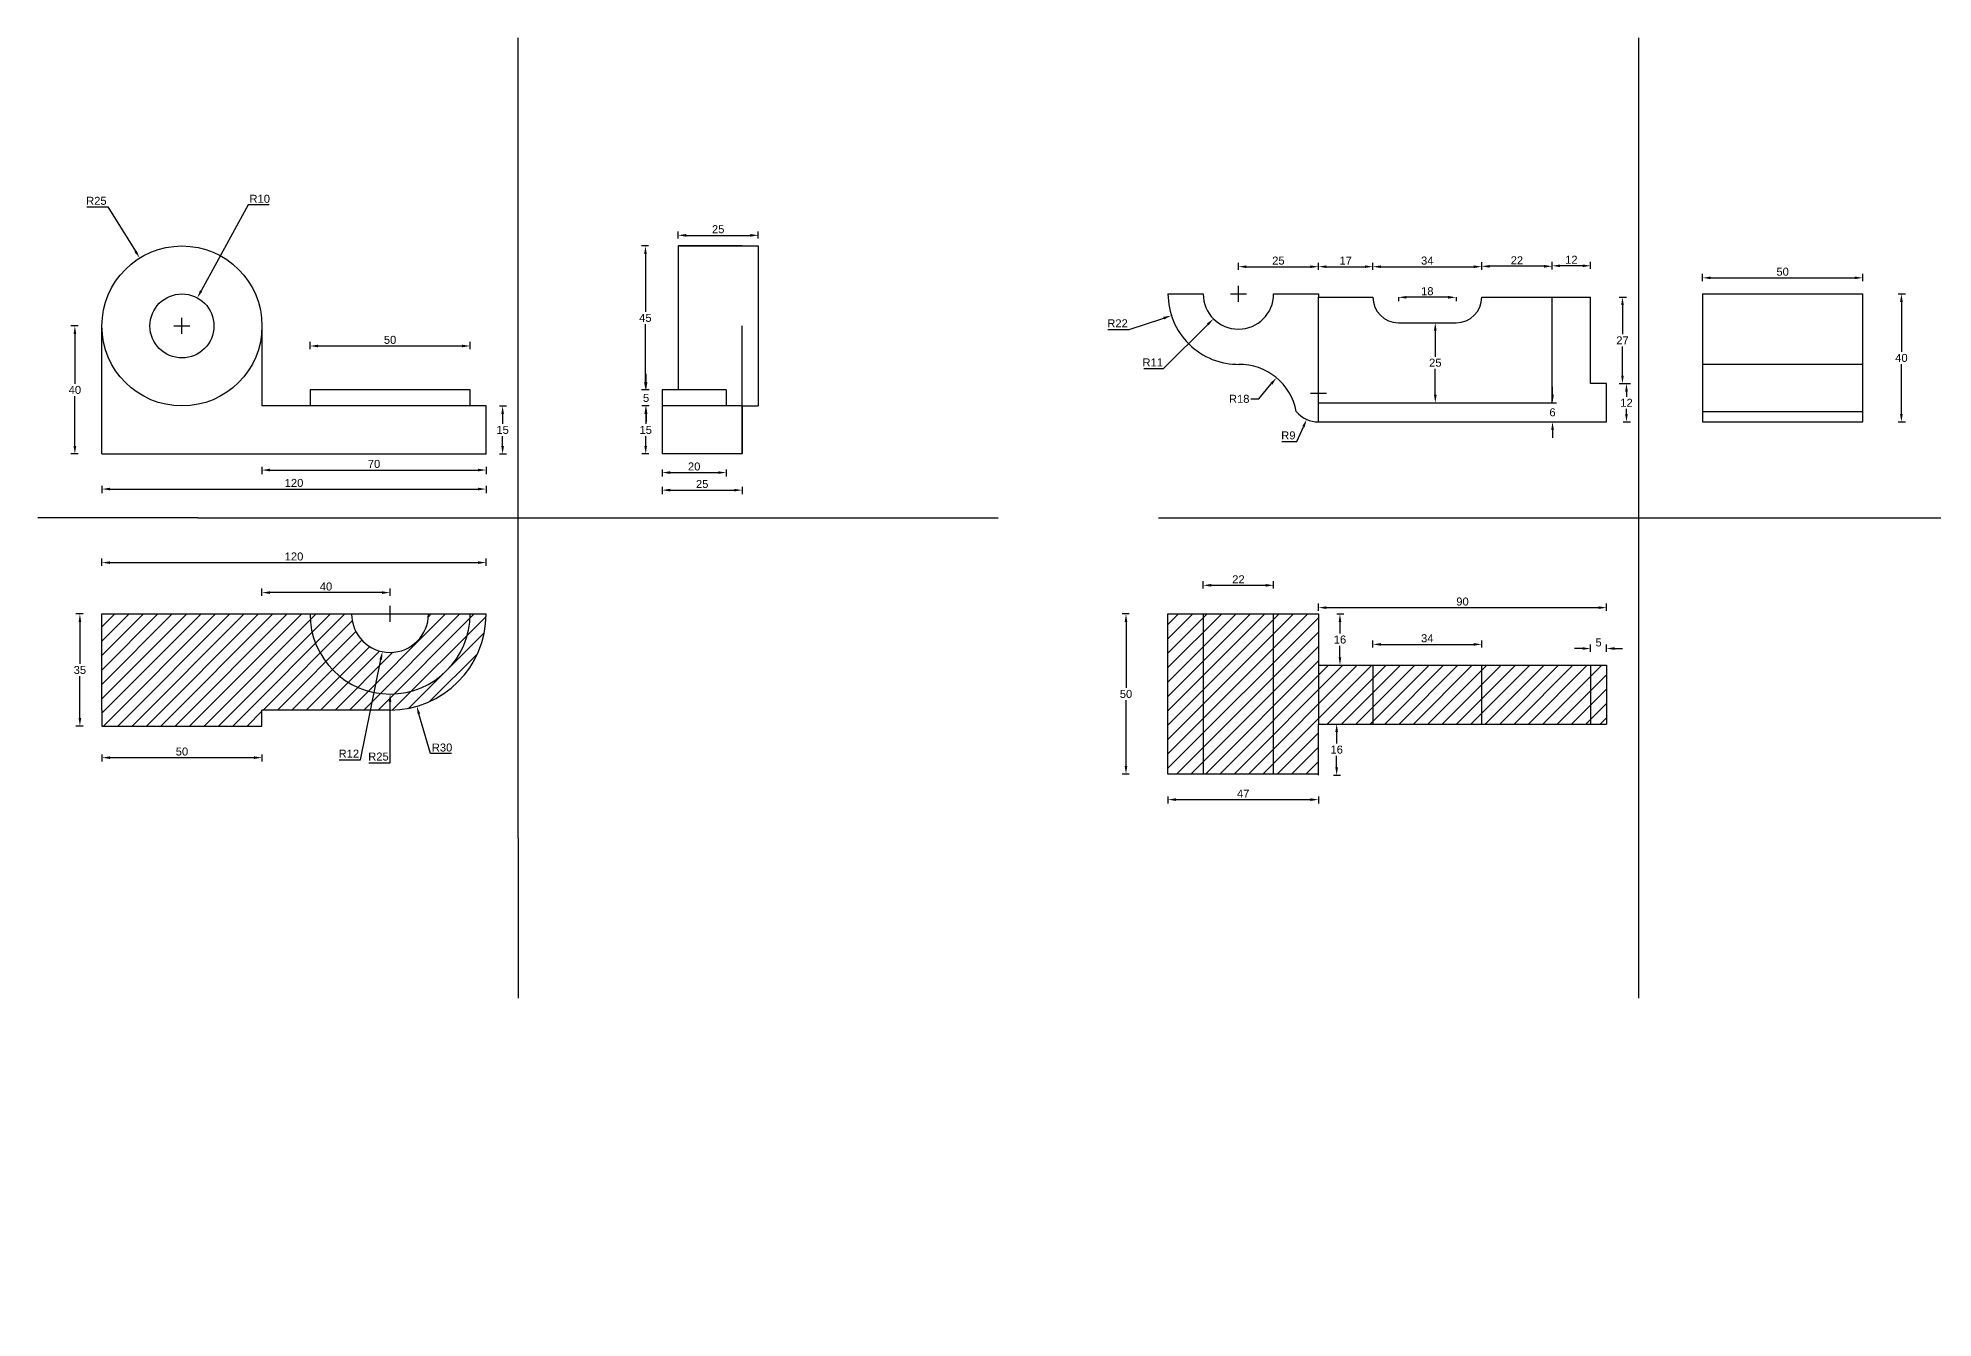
# Model space of a CAD drawing. Header units: millimetres. Extents: x -7 to 1100, y 50 to 950.
# Drawn here: x 0 to 592, y 500 to 900 of the extents above; entities that cross this region are included whole.
import ezdxf

# ---------------------------------------------------------------- set-up
doc = ezdxf.new("R2010")
doc.units = ezdxf.units.MM
doc.styles.get("Standard").update_dxf_attribs({"font": 'arial.ttf'})
doc.dimstyles.new('ISO-25', dxfattribs={"dimtxt": 2.5, "dimasz": 2.5, "dimexe": 1.25, "dimexo": 0.625, "dimtad": 1, "dimtih": 1, "dimtoh": 1, "dimzin": 9, "dimtxsty": 'Standard', "dimcen": 2.5, "dimadec": 0, "dimazin": 0, "dimtfac": 1, "dimtofl": 0, "dimtmove": 0, "dimatfit": 3, "dimfxl": 1, "dimfxlon": 1, "dimarcsym": 0})

# ---------------------------------------------------------------- blocks, each defined once
blk = doc.blocks.new('*D59')
at = {"color": 0, "lineweight": -2, "transparency": 16777216}
for p, q in [((375, 827.51), (375, 829.76)), ((400, 827.51), (400, 829.76)), ((377.5, 828.51), (397.5, 828.51))]:
    blk.add_line(p, q, dxfattribs=at)
at = {"color": 0, "transparency": 16777216}
for points in [[(377.5, 828.92), (377.5, 828.09), (375, 828.51)], [(397.5, 828.92), (397.5, 828.09), (400, 828.51)]]:
    blk.add_solid(points, dxfattribs=at)
at = {"layer": 'Defpoints', "color": 0, "transparency": 16777216}
for p in [(400, 828.51), (375, 820), (400, 820)]:
    blk.add_point(p, dxfattribs=at)
at = {"color": 0, "transparency": 16777216, "insert": (387.5, 830.41), "char_height": 2.5, "attachment_point": 5}
blk.add_mtext('25', dxfattribs=at)
blk = doc.blocks.new('*D60')
at = {"color": 0, "lineweight": -2, "transparency": 16777216}
for p, q in [((493.97, 819), (496.22, 819)), ((494.97, 816.5), (494.97, 807.38)), ((494.97, 794.5), (494.97, 803.62)), ((493.97, 792), (496.22, 792))]:
    blk.add_line(p, q, dxfattribs=at)
at = {"color": 0, "transparency": 16777216}
for points in [[(494.55, 816.5), (495.38, 816.5), (494.97, 819)], [(494.55, 794.5), (495.38, 794.5), (494.97, 792)]]:
    blk.add_solid(points, dxfattribs=at)
at = {"layer": 'Defpoints', "color": 0, "transparency": 16777216}
for p in [(485, 819), (485, 792), (494.97, 792)]:
    blk.add_point(p, dxfattribs=at)
at = {"color": 0, "transparency": 16777216, "insert": (494.97, 805.5), "char_height": 2.5, "attachment_point": 5}
blk.add_mtext('27', dxfattribs=at)
blk = doc.blocks.new('*D61')
at = {"color": 0, "lineweight": -2, "transparency": 16777216}
for p, q in [((495.22, 792), (497.47, 792)), ((496.22, 789.5), (496.22, 787.88)), ((496.22, 782.5), (496.22, 784.12)), ((495.22, 780), (497.47, 780))]:
    blk.add_line(p, q, dxfattribs=at)
at = {"color": 0, "transparency": 16777216}
for points in [[(495.8, 789.5), (496.63, 789.5), (496.22, 792)], [(495.8, 782.5), (496.63, 782.5), (496.22, 780)]]:
    blk.add_solid(points, dxfattribs=at)
at = {"layer": 'Defpoints', "color": 0, "transparency": 16777216}
for p in [(490, 792), (496.22, 792), (490, 780)]:
    blk.add_point(p, dxfattribs=at)
at = {"color": 0, "transparency": 16777216, "insert": (496.22, 786), "char_height": 2.5, "attachment_point": 5}
blk.add_mtext('12', dxfattribs=at)
blk = doc.blocks.new('*D62')
at = {"color": 0, "lineweight": -2, "transparency": 16777216}
for p, q in [((400, 827.51), (400, 829.76)), ((417, 827.51), (417, 829.76)), ((402.5, 828.51), (414.5, 828.51))]:
    blk.add_line(p, q, dxfattribs=at)
at = {"color": 0, "transparency": 16777216}
for points in [[(402.5, 828.92), (402.5, 828.09), (400, 828.51)], [(414.5, 828.92), (414.5, 828.09), (417, 828.51)]]:
    blk.add_solid(points, dxfattribs=at)
at = {"layer": 'Defpoints', "color": 0, "transparency": 16777216}
for p in [(417, 828.51), (400, 819), (417, 819)]:
    blk.add_point(p, dxfattribs=at)
at = {"color": 0, "transparency": 16777216, "insert": (408.5, 830.39), "char_height": 2.5, "attachment_point": 5}
blk.add_mtext('17', dxfattribs=at)
blk = doc.blocks.new('*D63')
at = {"color": 0, "lineweight": -2, "transparency": 16777216}
for p, q in [((417, 827.51), (417, 829.76)), ((451, 827.51), (451, 829.76)), ((419.5, 828.51), (448.5, 828.51))]:
    blk.add_line(p, q, dxfattribs=at)
at = {"color": 0, "transparency": 16777216}
for points in [[(419.5, 828.92), (419.5, 828.09), (417, 828.51)], [(448.5, 828.92), (448.5, 828.09), (451, 828.51)]]:
    blk.add_solid(points, dxfattribs=at)
at = {"layer": 'Defpoints', "color": 0, "transparency": 16777216}
for p in [(451, 828.51), (417, 819), (451, 819)]:
    blk.add_point(p, dxfattribs=at)
at = {"color": 0, "transparency": 16777216, "insert": (434, 830.41), "char_height": 2.5, "attachment_point": 5}
blk.add_mtext('34', dxfattribs=at)
blk = doc.blocks.new('*D64')
at = {"color": 0, "lineweight": -2, "transparency": 16777216}
for p, q in [((473, 827.8), (473, 830.05)), ((482.5, 828.8), (475.5, 828.8)), ((485, 827.8), (485, 830.05))]:
    blk.add_line(p, q, dxfattribs=at)
at = {"color": 0, "transparency": 16777216}
for points in [[(475.5, 829.21), (475.5, 828.38), (473, 828.8)], [(482.5, 829.21), (482.5, 828.38), (485, 828.8)]]:
    blk.add_solid(points, dxfattribs=at)
at = {"layer": 'Defpoints', "color": 0, "transparency": 16777216}
for p in [(473, 828.8), (473, 819), (485, 819)]:
    blk.add_point(p, dxfattribs=at)
at = {"color": 0, "transparency": 16777216, "insert": (479, 830.68), "char_height": 2.5, "attachment_point": 5}
blk.add_mtext('12', dxfattribs=at)
blk = doc.blocks.new('*D65')
at = {"color": 0, "lineweight": -2, "transparency": 16777216}
for p, q in [((451, 827.63), (451, 829.88)), ((473, 827.63), (473, 829.88)), ((470.5, 828.63), (453.5, 828.63))]:
    blk.add_line(p, q, dxfattribs=at)
at = {"color": 0, "transparency": 16777216}
for points in [[(453.5, 829.05), (453.5, 828.21), (451, 828.63)], [(470.5, 829.05), (470.5, 828.21), (473, 828.63)]]:
    blk.add_solid(points, dxfattribs=at)
at = {"layer": 'Defpoints', "color": 0, "transparency": 16777216}
for p in [(451, 828.63), (451, 819), (473, 819)]:
    blk.add_point(p, dxfattribs=at)
at = {"color": 0, "transparency": 16777216, "insert": (462, 830.51), "char_height": 2.5, "attachment_point": 5}
blk.add_mtext('22', dxfattribs=at)
blk = doc.blocks.new('*D66')
at = {"color": 0, "lineweight": -2, "transparency": 16777216}
for p, q in [((435.5, 811), (437.75, 811)), ((436.5, 808.5), (436.5, 800.4)), ((436.5, 788.5), (436.5, 796.6)), ((435.5, 786), (437.75, 786))]:
    blk.add_line(p, q, dxfattribs=at)
at = {"color": 0, "transparency": 16777216}
for points in [[(436.08, 808.5), (436.92, 808.5), (436.5, 811)], [(436.08, 788.5), (436.92, 788.5), (436.5, 786)]]:
    blk.add_solid(points, dxfattribs=at)
at = {"layer": 'Defpoints', "color": 0, "transparency": 16777216}
for p in [(434, 811), (434, 786), (436.5, 786)]:
    blk.add_point(p, dxfattribs=at)
at = {"color": 0, "transparency": 16777216, "insert": (436.5, 798.5), "char_height": 2.5, "attachment_point": 5}
blk.add_mtext('25', dxfattribs=at)
blk = doc.blocks.new('*D67')
at = {"color": 0, "lineweight": -2, "transparency": 16777216}
for p, q in [((425, 818.94), (425, 817.69)), ((440.5, 818.94), (427.5, 818.94)), ((443, 818.94), (443, 817.69))]:
    blk.add_line(p, q, dxfattribs=at)
at = {"color": 0, "transparency": 16777216}
for points in [[(427.5, 819.36), (427.5, 818.53), (425, 818.94)], [(440.5, 819.36), (440.5, 818.53), (443, 818.94)]]:
    blk.add_solid(points, dxfattribs=at)
at = {"layer": 'Defpoints', "color": 0, "transparency": 16777216}
for p in [(425, 819), (425, 818.94), (443, 819)]:
    blk.add_point(p, dxfattribs=at)
at = {"color": 0, "transparency": 16777216, "insert": (434, 820.84), "char_height": 2.5, "attachment_point": 5}
blk.add_mtext('18', dxfattribs=at)
blk = doc.blocks.new('*D68')
at = {"color": 0, "lineweight": -2, "transparency": 16777216}
for p, q in [((372.5, 820), (377.5, 820)), ((375, 817.5), (375, 822.5)), ((351.61, 796.72), (365.43, 810.47)), ((345.5, 796.72), (351.61, 796.72))]:
    blk.add_line(p, q, dxfattribs=at)
at = {"color": 0, "transparency": 16777216}
blk.add_solid([(365.14, 810.77), (365.73, 810.18), (367.2, 812.24)], dxfattribs=at)
at = {"layer": 'Defpoints', "color": 0, "transparency": 16777216}
for p in [(375, 820), (367.2, 812.24)]:
    blk.add_point(p, dxfattribs=at)
at = {"color": 0, "transparency": 16777216, "insert": (348.24, 798.6), "char_height": 2.5, "attachment_point": 5}
blk.add_mtext('R11', dxfattribs=at)
blk = doc.blocks.new('*D69')
at = {"color": 0, "lineweight": -2, "transparency": 16777216}
for p, q in [((372.5, 820), (377.5, 820)), ((375, 817.5), (375, 822.5)), ((340.83, 808.94), (351.69, 812.45)), ((334.26, 808.94), (340.83, 808.94))]:
    blk.add_line(p, q, dxfattribs=at)
at = {"color": 0, "transparency": 16777216}
blk.add_solid([(351.56, 812.85), (351.82, 812.06), (354.07, 813.22)], dxfattribs=at)
at = {"layer": 'Defpoints', "color": 0, "transparency": 16777216}
for p in [(375, 820), (354.07, 813.22)]:
    blk.add_point(p, dxfattribs=at)
at = {"color": 0, "transparency": 16777216, "insert": (337.24, 810.82), "char_height": 2.5, "attachment_point": 5}
blk.add_mtext('R22', dxfattribs=at)
blk = doc.blocks.new('*D70')
at = {"color": 0, "lineweight": -2, "transparency": 16777216}
for p, q in [((381.36, 787.21), (385.28, 791.9)), ((378.86, 787.21), (381.36, 787.21))]:
    blk.add_line(p, q, dxfattribs=at)
at = {"color": 0, "transparency": 16777216}
blk.add_solid([(384.96, 792.17), (385.6, 791.64), (386.88, 793.82)], dxfattribs=at)
at = {"layer": 'Defpoints', "color": 0, "transparency": 16777216}
for p in [(386.88, 793.82), (375.35, 780)]:
    blk.add_point(p, dxfattribs=at)
at = {"color": 0, "transparency": 16777216, "insert": (375.25, 787.21), "char_height": 2.5, "attachment_point": 5}
blk.add_mtext('R18', dxfattribs=at)
blk = doc.blocks.new('*D71')
at = {"color": 0, "lineweight": -2, "transparency": 16777216}
for p, q in [((397.5, 789), (402.5, 789)), ((400, 786.5), (400, 791.5)), ((393.25, 773.89), (395.31, 778.5)), ((388.59, 773.89), (393.25, 773.89))]:
    blk.add_line(p, q, dxfattribs=at)
at = {"color": 0, "transparency": 16777216}
blk.add_solid([(394.93, 778.67), (395.69, 778.33), (396.33, 780.78)], dxfattribs=at)
at = {"layer": 'Defpoints', "color": 0, "transparency": 16777216}
for p in [(400, 789), (396.33, 780.78)]:
    blk.add_point(p, dxfattribs=at)
at = {"color": 0, "transparency": 16777216, "insert": (390.6, 775.79), "char_height": 2.5, "attachment_point": 5}
blk.add_mtext('R9', dxfattribs=at)
blk = doc.blocks.new('*D72')
at = {"color": 0, "lineweight": -2, "transparency": 16777216}
for p, q in [((473.12, 788.5), (473.12, 791)), ((473.12, 786), (474.37, 786)), ((473.12, 780), (474.37, 780)), ((473.12, 777.5), (473.12, 775))]:
    blk.add_line(p, q, dxfattribs=at)
at = {"color": 0, "transparency": 16777216}
for points in [[(472.71, 788.5), (473.54, 788.5), (473.12, 786)], [(472.71, 777.5), (473.54, 777.5), (473.12, 780)]]:
    blk.add_solid(points, dxfattribs=at)
at = {"layer": 'Defpoints', "color": 0, "transparency": 16777216}
for p in [(473, 786), (473, 780), (473.12, 780)]:
    blk.add_point(p, dxfattribs=at)
at = {"color": 0, "transparency": 16777216, "insert": (473.12, 783), "char_height": 2.5, "attachment_point": 5}
blk.add_mtext('6', dxfattribs=at)
blk = doc.blocks.new('*D73')
at = {"color": 0, "lineweight": -2, "transparency": 16777216}
for p, q in [((520, 824.03), (520, 826.28)), ((522.5, 825.03), (567.5, 825.03)), ((570, 824.03), (570, 826.28))]:
    blk.add_line(p, q, dxfattribs=at)
at = {"color": 0, "transparency": 16777216}
for points in [[(522.5, 825.44), (522.5, 824.61), (520, 825.03)], [(567.5, 825.44), (567.5, 824.61), (570, 825.03)]]:
    blk.add_solid(points, dxfattribs=at)
at = {"layer": 'Defpoints', "color": 0, "transparency": 16777216}
for p in [(570, 825.03), (520, 820), (570, 820)]:
    blk.add_point(p, dxfattribs=at)
at = {"color": 0, "transparency": 16777216, "insert": (545, 826.93), "char_height": 2.5, "attachment_point": 5}
blk.add_mtext('50', dxfattribs=at)
blk = doc.blocks.new('*D74')
at = {"color": 0, "lineweight": -2, "transparency": 16777216}
for p, q in [((581.1, 820), (583.35, 820)), ((582.1, 817.5), (582.1, 801.9)), ((582.1, 782.5), (582.1, 798.1)), ((581.1, 780), (583.35, 780))]:
    blk.add_line(p, q, dxfattribs=at)
at = {"color": 0, "transparency": 16777216}
for points in [[(581.68, 817.5), (582.52, 817.5), (582.1, 820)], [(581.68, 782.5), (582.52, 782.5), (582.1, 780)]]:
    blk.add_solid(points, dxfattribs=at)
at = {"layer": 'Defpoints', "color": 0, "transparency": 16777216}
for p in [(570, 820), (570, 780), (582.1, 780)]:
    blk.add_point(p, dxfattribs=at)
at = {"color": 0, "transparency": 16777216, "insert": (582.1, 800), "char_height": 2.5, "attachment_point": 5}
blk.add_mtext('40', dxfattribs=at)
blk = doc.blocks.new('*D75')
at = {"color": 0, "lineweight": -2, "transparency": 16777216}
for p, q in [((340.89, 720), (338.64, 720)), ((339.89, 717.5), (339.89, 696.9)), ((339.89, 672.5), (339.89, 693.1)), ((340.89, 670), (338.64, 670))]:
    blk.add_line(p, q, dxfattribs=at)
at = {"color": 0, "transparency": 16777216}
for points in [[(339.47, 717.5), (340.3, 717.5), (339.89, 720)], [(339.47, 672.5), (340.3, 672.5), (339.89, 670)]]:
    blk.add_solid(points, dxfattribs=at)
at = {"layer": 'Defpoints', "color": 0, "transparency": 16777216}
for p in [(353, 720), (339.89, 670), (353, 670)]:
    blk.add_point(p, dxfattribs=at)
at = {"color": 0, "transparency": 16777216, "insert": (339.89, 695), "char_height": 2.5, "attachment_point": 5}
blk.add_mtext('50', dxfattribs=at)
blk = doc.blocks.new('*D76')
at = {"color": 0, "lineweight": -2, "transparency": 16777216}
for p, q in [((364, 727.96), (364, 730.21)), ((366.5, 728.96), (383.5, 728.96)), ((386, 727.96), (386, 730.21))]:
    blk.add_line(p, q, dxfattribs=at)
at = {"color": 0, "transparency": 16777216}
for points in [[(366.5, 729.38), (366.5, 728.54), (364, 728.96)], [(383.5, 729.38), (383.5, 728.54), (386, 728.96)]]:
    blk.add_solid(points, dxfattribs=at)
at = {"layer": 'Defpoints', "color": 0, "transparency": 16777216}
for p in [(386, 728.96), (364, 720), (386, 720)]:
    blk.add_point(p, dxfattribs=at)
at = {"color": 0, "transparency": 16777216, "insert": (375, 730.84), "char_height": 2.5, "attachment_point": 5}
blk.add_mtext('22', dxfattribs=at)
blk = doc.blocks.new('*D77')
at = {"color": 0, "lineweight": -2, "transparency": 16777216}
for p, q in [((353, 663), (353, 660.75)), ((355.5, 662), (397.5, 662)), ((400, 663), (400, 660.75))]:
    blk.add_line(p, q, dxfattribs=at)
at = {"color": 0, "transparency": 16777216}
for points in [[(355.5, 662.42), (355.5, 661.58), (353, 662)], [(397.5, 662.42), (397.5, 661.58), (400, 662)]]:
    blk.add_solid(points, dxfattribs=at)
at = {"layer": 'Defpoints', "color": 0, "transparency": 16777216}
for p in [(353, 670), (400, 670), (400, 662)]:
    blk.add_point(p, dxfattribs=at)
at = {"color": 0, "transparency": 16777216, "insert": (376.5, 663.87), "char_height": 2.5, "attachment_point": 5}
blk.add_mtext('47', dxfattribs=at)
blk = doc.blocks.new('*D78')
at = {"color": 0, "lineweight": -2, "transparency": 16777216}
for p, q in [((405.72, 720), (407.97, 720)), ((406.72, 717.5), (406.72, 713.9)), ((406.72, 706.5), (406.72, 710.1)), ((405.72, 704), (407.97, 704))]:
    blk.add_line(p, q, dxfattribs=at)
at = {"color": 0, "transparency": 16777216}
for points in [[(406.31, 717.5), (407.14, 717.5), (406.72, 720)], [(406.31, 706.5), (407.14, 706.5), (406.72, 704)]]:
    blk.add_solid(points, dxfattribs=at)
at = {"layer": 'Defpoints', "color": 0, "transparency": 16777216}
for p in [(400, 720), (400, 704), (406.72, 704)]:
    blk.add_point(p, dxfattribs=at)
at = {"color": 0, "transparency": 16777216, "insert": (406.72, 712), "char_height": 2.5, "attachment_point": 5}
blk.add_mtext('16', dxfattribs=at)
blk = doc.blocks.new('*D79')
at = {"color": 0, "lineweight": -2, "transparency": 16777216}
for p, q in [((404.69, 685.61), (406.94, 685.61)), ((405.69, 683.11), (405.69, 679.52)), ((405.69, 672.11), (405.69, 675.71)), ((404.69, 669.61), (406.94, 669.61))]:
    blk.add_line(p, q, dxfattribs=at)
at = {"color": 0, "transparency": 16777216}
for points in [[(405.27, 683.11), (406.11, 683.11), (405.69, 685.61)], [(405.27, 672.11), (406.11, 672.11), (405.69, 669.61)]]:
    blk.add_solid(points, dxfattribs=at)
at = {"layer": 'Defpoints', "color": 0, "transparency": 16777216}
for p in [(400, 685.61), (405.69, 685.61), (400, 669.61)]:
    blk.add_point(p, dxfattribs=at)
at = {"color": 0, "transparency": 16777216, "insert": (405.69, 677.61), "char_height": 2.5, "attachment_point": 5}
blk.add_mtext('16', dxfattribs=at)
blk = doc.blocks.new('*D80')
at = {"color": 0, "lineweight": -2, "transparency": 16777216}
for p, q in [((400, 720.98), (400, 723.23)), ((490, 720.98), (490, 723.23)), ((402.5, 721.98), (487.5, 721.98))]:
    blk.add_line(p, q, dxfattribs=at)
at = {"color": 0, "transparency": 16777216}
for points in [[(402.5, 722.4), (402.5, 721.57), (400, 721.98)], [(487.5, 722.4), (487.5, 721.57), (490, 721.98)]]:
    blk.add_solid(points, dxfattribs=at)
at = {"layer": 'Defpoints', "color": 0, "transparency": 16777216}
for p in [(490, 721.98), (400, 704), (490, 704)]:
    blk.add_point(p, dxfattribs=at)
at = {"color": 0, "transparency": 16777216, "insert": (445, 723.88), "char_height": 2.5, "attachment_point": 5}
blk.add_mtext('90', dxfattribs=at)
blk = doc.blocks.new('*D81')
at = {"color": 0, "lineweight": -2, "transparency": 16777216}
for p, q in [((417, 709.5), (417, 711.75)), ((419.5, 710.5), (448.5, 710.5)), ((451, 709.5), (451, 711.75))]:
    blk.add_line(p, q, dxfattribs=at)
at = {"color": 0, "transparency": 16777216}
for points in [[(419.5, 710.92), (419.5, 710.09), (417, 710.5)], [(448.5, 710.92), (448.5, 710.09), (451, 710.5)]]:
    blk.add_solid(points, dxfattribs=at)
at = {"layer": 'Defpoints', "color": 0, "transparency": 16777216}
for p in [(451, 710.5), (417, 704), (451, 704)]:
    blk.add_point(p, dxfattribs=at)
at = {"color": 0, "transparency": 16777216, "insert": (434, 712.41), "char_height": 2.5, "attachment_point": 5}
blk.add_mtext('34', dxfattribs=at)
blk = doc.blocks.new('*D82')
at = {"color": 0, "lineweight": -2, "transparency": 16777216}
for p, q in [((485, 708.21), (485, 710.46)), ((490, 708.21), (490, 710.46)), ((482.5, 709.21), (480, 709.21)), ((492.5, 709.21), (495, 709.21))]:
    blk.add_line(p, q, dxfattribs=at)
at = {"color": 0, "transparency": 16777216}
for points in [[(482.5, 709.62), (482.5, 708.79), (485, 709.21)], [(492.5, 709.62), (492.5, 708.79), (490, 709.21)]]:
    blk.add_solid(points, dxfattribs=at)
at = {"layer": 'Defpoints', "color": 0, "transparency": 16777216}
for p in [(485, 709.21), (485, 704), (490, 704)]:
    blk.add_point(p, dxfattribs=at)
at = {"color": 0, "transparency": 16777216, "insert": (487.5, 711.1), "char_height": 2.5, "attachment_point": 5}
blk.add_mtext('5', dxfattribs=at)
blk = doc.blocks.new('*D83')
at = {"color": 0, "lineweight": -2, "transparency": 16777216}
for p, q in [((190.77, 835), (188.52, 835)), ((189.77, 832.5), (189.77, 814.4)), ((189.77, 792.5), (189.77, 810.6)), ((190.77, 790), (188.52, 790))]:
    blk.add_line(p, q, dxfattribs=at)
at = {"color": 0, "transparency": 16777216}
for points in [[(189.36, 832.5), (190.19, 832.5), (189.77, 835)], [(189.36, 792.5), (190.19, 792.5), (189.77, 790)]]:
    blk.add_solid(points, dxfattribs=at)
at = {"layer": 'Defpoints', "color": 0, "transparency": 16777216}
for p in [(189.77, 835), (200, 835), (200, 790)]:
    blk.add_point(p, dxfattribs=at)
at = {"color": 0, "transparency": 16777216, "insert": (189.77, 812.5), "char_height": 2.5, "attachment_point": 5}
blk.add_mtext('45', dxfattribs=at)
blk = doc.blocks.new('*D84')
at = {"color": 0, "lineweight": -2, "transparency": 16777216}
for p, q in [((189.98, 792.5), (189.98, 795)), ((190.98, 790), (188.73, 790)), ((190.98, 785), (188.73, 785)), ((189.98, 782.5), (189.98, 780))]:
    blk.add_line(p, q, dxfattribs=at)
at = {"color": 0, "transparency": 16777216}
for points in [[(189.56, 792.5), (190.4, 792.5), (189.98, 790)], [(189.56, 782.5), (190.4, 782.5), (189.98, 785)]]:
    blk.add_solid(points, dxfattribs=at)
at = {"layer": 'Defpoints', "color": 0, "transparency": 16777216}
for p in [(189.98, 790), (195, 790), (195, 785)]:
    blk.add_point(p, dxfattribs=at)
at = {"color": 0, "transparency": 16777216, "insert": (189.98, 787.5), "char_height": 2.5, "attachment_point": 5}
blk.add_mtext('5', dxfattribs=at)
blk = doc.blocks.new('*D85')
at = {"color": 0, "lineweight": -2, "transparency": 16777216}
for p, q in [((190.86, 785), (188.61, 785)), ((189.86, 782.5), (189.86, 779.4)), ((189.86, 772.5), (189.86, 775.6)), ((190.86, 770), (188.61, 770))]:
    blk.add_line(p, q, dxfattribs=at)
at = {"color": 0, "transparency": 16777216}
for points in [[(189.44, 782.5), (190.27, 782.5), (189.86, 785)], [(189.44, 772.5), (190.27, 772.5), (189.86, 770)]]:
    blk.add_solid(points, dxfattribs=at)
at = {"layer": 'Defpoints', "color": 0, "transparency": 16777216}
for p in [(189.86, 785), (195, 785), (195, 770)]:
    blk.add_point(p, dxfattribs=at)
at = {"color": 0, "transparency": 16777216, "insert": (189.86, 777.5), "char_height": 2.5, "attachment_point": 5}
blk.add_mtext('15', dxfattribs=at)
blk = doc.blocks.new('*D86')
at = {"color": 0, "lineweight": -2, "transparency": 16777216}
for p, q in [((195, 765.18), (195, 762.93)), ((197.5, 764.18), (212.5, 764.18)), ((215, 765.18), (215, 762.93))]:
    blk.add_line(p, q, dxfattribs=at)
at = {"color": 0, "transparency": 16777216}
for points in [[(197.5, 764.59), (197.5, 763.76), (195, 764.18)], [(212.5, 764.59), (212.5, 763.76), (215, 764.18)]]:
    blk.add_solid(points, dxfattribs=at)
at = {"layer": 'Defpoints', "color": 0, "transparency": 16777216}
for p in [(195, 790), (215, 790), (215, 764.18)]:
    blk.add_point(p, dxfattribs=at)
at = {"color": 0, "transparency": 16777216, "insert": (205, 766.08), "char_height": 2.5, "attachment_point": 5}
blk.add_mtext('20', dxfattribs=at)
blk = doc.blocks.new('*D87')
at = {"color": 0, "lineweight": -2, "transparency": 16777216}
for p, q in [((200, 837.31), (200, 839.56)), ((202.5, 838.31), (222.5, 838.31)), ((225, 837.31), (225, 839.56))]:
    blk.add_line(p, q, dxfattribs=at)
at = {"color": 0, "transparency": 16777216}
for points in [[(202.5, 838.73), (202.5, 837.89), (200, 838.31)], [(222.5, 838.73), (222.5, 837.89), (225, 838.31)]]:
    blk.add_solid(points, dxfattribs=at)
at = {"layer": 'Defpoints', "color": 0, "transparency": 16777216}
for p in [(200, 835), (225, 838.31), (225, 835)]:
    blk.add_point(p, dxfattribs=at)
at = {"color": 0, "transparency": 16777216, "insert": (212.5, 840.21), "char_height": 2.5, "attachment_point": 5}
blk.add_mtext('25', dxfattribs=at)
blk = doc.blocks.new('*D88')
at = {"color": 0, "lineweight": -2, "transparency": 16777216}
for p, q in [((195, 759.7), (195, 757.45)), ((197.5, 758.7), (217.5, 758.7)), ((220, 759.7), (220, 757.45))]:
    blk.add_line(p, q, dxfattribs=at)
at = {"color": 0, "transparency": 16777216}
for points in [[(197.5, 759.11), (197.5, 758.28), (195, 758.7)], [(217.5, 759.11), (217.5, 758.28), (220, 758.7)]]:
    blk.add_solid(points, dxfattribs=at)
at = {"layer": 'Defpoints', "color": 0, "transparency": 16777216}
for p in [(195, 770), (220, 770), (220, 758.7)]:
    blk.add_point(p, dxfattribs=at)
at = {"color": 0, "transparency": 16777216, "insert": (207.5, 760.6), "char_height": 2.5, "attachment_point": 5}
blk.add_mtext('25', dxfattribs=at)
blk = doc.blocks.new('*D89')
at = {"color": 0, "lineweight": -2, "transparency": 16777216}
for p, q in [((85, 802.74), (85, 804.99)), ((87.5, 803.74), (132.5, 803.74)), ((135, 802.74), (135, 804.99))]:
    blk.add_line(p, q, dxfattribs=at)
at = {"color": 0, "transparency": 16777216}
for points in [[(87.5, 804.15), (87.5, 803.32), (85, 803.74)], [(132.5, 804.15), (132.5, 803.32), (135, 803.74)]]:
    blk.add_solid(points, dxfattribs=at)
at = {"layer": 'Defpoints', "color": 0, "transparency": 16777216}
for p in [(135, 803.74), (85, 790), (135, 790)]:
    blk.add_point(p, dxfattribs=at)
at = {"color": 0, "transparency": 16777216, "insert": (110, 805.64), "char_height": 2.5, "attachment_point": 5}
blk.add_mtext('50', dxfattribs=at)
blk = doc.blocks.new('*D90')
at = {"color": 0, "lineweight": -2, "transparency": 16777216}
for p, q in [((20, 760.04), (20, 757.79)), ((22.5, 759.04), (137.5, 759.04)), ((140, 760.04), (140, 757.79))]:
    blk.add_line(p, q, dxfattribs=at)
at = {"color": 0, "transparency": 16777216}
for points in [[(22.5, 759.45), (22.5, 758.62), (20, 759.04)], [(137.5, 759.45), (137.5, 758.62), (140, 759.04)]]:
    blk.add_solid(points, dxfattribs=at)
at = {"layer": 'Defpoints', "color": 0, "transparency": 16777216}
for p in [(20, 770), (140, 770), (140, 759.04)]:
    blk.add_point(p, dxfattribs=at)
at = {"color": 0, "transparency": 16777216, "insert": (80, 760.94), "char_height": 2.5, "attachment_point": 5}
blk.add_mtext('120', dxfattribs=at)
blk = doc.blocks.new('*D91')
at = {"color": 0, "lineweight": -2, "transparency": 16777216}
for p, q in [((70, 765.98), (70, 763.73)), ((72.5, 764.98), (137.5, 764.98)), ((140, 765.98), (140, 763.73))]:
    blk.add_line(p, q, dxfattribs=at)
at = {"color": 0, "transparency": 16777216}
for points in [[(72.5, 765.39), (72.5, 764.56), (70, 764.98)], [(137.5, 765.39), (137.5, 764.56), (140, 764.98)]]:
    blk.add_solid(points, dxfattribs=at)
at = {"layer": 'Defpoints', "color": 0, "transparency": 16777216}
for p in [(70, 785), (140, 785), (140, 764.98)]:
    blk.add_point(p, dxfattribs=at)
at = {"color": 0, "transparency": 16777216, "insert": (105, 766.88), "char_height": 2.5, "attachment_point": 5}
blk.add_mtext('70', dxfattribs=at)
blk = doc.blocks.new('*D92')
at = {"color": 0, "lineweight": -2, "transparency": 16777216}
for p, q in [((15.26, 847.18), (21.88, 847.18)), ((21.88, 847.18), (30.48, 833.35)), ((45, 807.5), (45, 812.5)), ((42.5, 810), (47.5, 810))]:
    blk.add_line(p, q, dxfattribs=at)
at = {"color": 0, "transparency": 16777216}
blk.add_solid([(30.83, 833.57), (30.12, 833.13), (31.8, 831.23)], dxfattribs=at)
at = {"layer": 'Defpoints', "color": 0, "transparency": 16777216}
for p in [(31.8, 831.23), (45, 810)]:
    blk.add_point(p, dxfattribs=at)
at = {"color": 0, "transparency": 16777216, "insert": (18.26, 849.08), "char_height": 2.5, "attachment_point": 5}
blk.add_mtext('R25', dxfattribs=at)
blk = doc.blocks.new('*D93')
at = {"color": 0, "lineweight": -2, "transparency": 16777216}
for p, q in [((65.68, 847.81), (51, 820.97)), ((72.27, 847.81), (65.68, 847.81)), ((45, 807.5), (45, 812.5)), ((42.5, 810), (47.5, 810))]:
    blk.add_line(p, q, dxfattribs=at)
at = {"color": 0, "transparency": 16777216}
blk.add_solid([(50.63, 821.17), (51.36, 820.77), (49.8, 818.77)], dxfattribs=at)
at = {"layer": 'Defpoints', "color": 0, "transparency": 16777216}
for p in [(49.8, 818.77), (45, 810)]:
    blk.add_point(p, dxfattribs=at)
at = {"color": 0, "transparency": 16777216, "insert": (69.29, 849.71), "char_height": 2.5, "attachment_point": 5}
blk.add_mtext('R10', dxfattribs=at)
blk = doc.blocks.new('*D94')
at = {"color": 0, "lineweight": -2, "transparency": 16777216}
for p, q in [((144.16, 785), (146.41, 785)), ((145.16, 782.5), (145.16, 779.4)), ((145.16, 772.5), (145.16, 775.6)), ((144.16, 770), (146.41, 770))]:
    blk.add_line(p, q, dxfattribs=at)
at = {"color": 0, "transparency": 16777216}
for points in [[(144.74, 782.5), (145.58, 782.5), (145.16, 785)], [(144.74, 772.5), (145.58, 772.5), (145.16, 770)]]:
    blk.add_solid(points, dxfattribs=at)
at = {"layer": 'Defpoints', "color": 0, "transparency": 16777216}
for p in [(140, 785), (145.16, 785), (140, 770)]:
    blk.add_point(p, dxfattribs=at)
at = {"color": 0, "transparency": 16777216, "insert": (145.16, 777.5), "char_height": 2.5, "attachment_point": 5}
blk.add_mtext('15', dxfattribs=at)
blk = doc.blocks.new('*D95')
at = {"color": 0, "lineweight": -2, "transparency": 16777216}
for p, q in [((12.55, 810), (10.3, 810)), ((11.55, 807.5), (11.55, 791.9)), ((11.55, 772.5), (11.55, 788.1)), ((12.55, 770), (10.3, 770))]:
    blk.add_line(p, q, dxfattribs=at)
at = {"color": 0, "transparency": 16777216}
for points in [[(11.13, 807.5), (11.97, 807.5), (11.55, 810)], [(11.13, 772.5), (11.97, 772.5), (11.55, 770)]]:
    blk.add_solid(points, dxfattribs=at)
at = {"layer": 'Defpoints', "color": 0, "transparency": 16777216}
for p in [(45, 810), (11.55, 770), (45, 770)]:
    blk.add_point(p, dxfattribs=at)
at = {"color": 0, "transparency": 16777216, "insert": (11.55, 790), "char_height": 2.5, "attachment_point": 5}
blk.add_mtext('40', dxfattribs=at)
blk = doc.blocks.new('*D96')
at = {"color": 0, "lineweight": -2, "transparency": 16777216}
for p, q in [((20, 735.06), (20, 737.31)), ((22.5, 736.06), (137.5, 736.06)), ((140, 735.06), (140, 737.31))]:
    blk.add_line(p, q, dxfattribs=at)
at = {"color": 0, "transparency": 16777216}
for points in [[(22.5, 736.47), (22.5, 735.64), (20, 736.06)], [(137.5, 736.47), (137.5, 735.64), (140, 736.06)]]:
    blk.add_solid(points, dxfattribs=at)
at = {"layer": 'Defpoints', "color": 0, "transparency": 16777216}
for p in [(140, 736.06), (20, 720), (140, 720)]:
    blk.add_point(p, dxfattribs=at)
at = {"color": 0, "transparency": 16777216, "insert": (80, 737.96), "char_height": 2.5, "attachment_point": 5}
blk.add_mtext('120', dxfattribs=at)
blk = doc.blocks.new('*D97')
at = {"color": 0, "lineweight": -2, "transparency": 16777216}
for p, q in [((20, 676.11), (20, 673.86)), ((22.5, 675.11), (67.5, 675.11)), ((70, 676.11), (70, 673.86))]:
    blk.add_line(p, q, dxfattribs=at)
at = {"color": 0, "transparency": 16777216}
for points in [[(22.5, 675.52), (22.5, 674.69), (20, 675.11)], [(67.5, 675.52), (67.5, 674.69), (70, 675.11)]]:
    blk.add_solid(points, dxfattribs=at)
at = {"layer": 'Defpoints', "color": 0, "transparency": 16777216}
for p in [(20, 685), (70, 685), (70, 675.11)]:
    blk.add_point(p, dxfattribs=at)
at = {"color": 0, "transparency": 16777216, "insert": (45, 677.01), "char_height": 2.5, "attachment_point": 5}
blk.add_mtext('50', dxfattribs=at)
blk = doc.blocks.new('*D98')
at = {"color": 0, "lineweight": -2, "transparency": 16777216}
for p, q in [((14.11, 720), (11.86, 720)), ((13.11, 717.5), (13.11, 704.4)), ((13.11, 687.5), (13.11, 700.6)), ((14.11, 685), (11.86, 685))]:
    blk.add_line(p, q, dxfattribs=at)
at = {"color": 0, "transparency": 16777216}
for points in [[(12.7, 717.5), (13.53, 717.5), (13.11, 720)], [(12.7, 687.5), (13.53, 687.5), (13.11, 685)]]:
    blk.add_solid(points, dxfattribs=at)
at = {"layer": 'Defpoints', "color": 0, "transparency": 16777216}
for p in [(20, 720), (13.11, 685), (20, 685)]:
    blk.add_point(p, dxfattribs=at)
at = {"color": 0, "transparency": 16777216, "insert": (13.11, 702.5), "char_height": 2.5, "attachment_point": 5}
blk.add_mtext('35', dxfattribs=at)
blk = doc.blocks.new('*D99')
at = {"color": 0, "lineweight": -2, "transparency": 16777216}
for p, q in [((110, 717.5), (110, 722.5)), ((107.5, 720), (112.5, 720)), ((100.73, 674.48), (107.11, 705.79)), ((94.15, 674.48), (100.73, 674.48))]:
    blk.add_line(p, q, dxfattribs=at)
at = {"color": 0, "transparency": 16777216}
blk.add_solid([(106.7, 705.88), (107.51, 705.71), (107.6, 708.24)], dxfattribs=at)
at = {"layer": 'Defpoints', "color": 0, "transparency": 16777216}
for p in [(110, 720), (107.6, 708.24)]:
    blk.add_point(p, dxfattribs=at)
at = {"color": 0, "transparency": 16777216, "insert": (97.13, 676.36), "char_height": 2.5, "attachment_point": 5}
blk.add_mtext('R12', dxfattribs=at)
blk = doc.blocks.new('*D100')
at = {"color": 0, "lineweight": -2, "transparency": 16777216}
for p, q in [((110, 717.5), (110, 722.5)), ((107.5, 720), (112.5, 720)), ((110, 673.54), (110, 692.5)), ((103.38, 673.54), (110, 673.54))]:
    blk.add_line(p, q, dxfattribs=at)
at = {"color": 0, "transparency": 16777216}
blk.add_solid([(109.58, 692.5), (110.42, 692.5), (110, 695)], dxfattribs=at)
at = {"layer": 'Defpoints', "color": 0, "transparency": 16777216}
for p in [(110, 720), (110, 695)]:
    blk.add_point(p, dxfattribs=at)
at = {"color": 0, "transparency": 16777216, "insert": (106.38, 675.44), "char_height": 2.5, "attachment_point": 5}
blk.add_mtext('R25', dxfattribs=at)
blk = doc.blocks.new('*D101')
at = {"color": 0, "lineweight": -2, "transparency": 16777216}
for p, q in [((110, 717.5), (110, 722.5)), ((107.5, 720), (112.5, 720)), ((122.63, 676.36), (119.03, 688.78)), ((129.22, 676.36), (122.63, 676.36))]:
    blk.add_line(p, q, dxfattribs=at)
at = {"color": 0, "transparency": 16777216}
blk.add_solid([(119.43, 688.9), (118.63, 688.67), (118.34, 691.18)], dxfattribs=at)
at = {"layer": 'Defpoints', "color": 0, "transparency": 16777216}
for p in [(110, 720), (118.34, 691.18)]:
    blk.add_point(p, dxfattribs=at)
at = {"color": 0, "transparency": 16777216, "insert": (126.24, 678.26), "char_height": 2.5, "attachment_point": 5}
blk.add_mtext('R30', dxfattribs=at)
blk = doc.blocks.new('*D102')
at = {"color": 0, "lineweight": -2, "transparency": 16777216}
for p, q in [((70, 725.68), (70, 727.93)), ((107.5, 726.68), (72.5, 726.68)), ((110, 725.68), (110, 727.93))]:
    blk.add_line(p, q, dxfattribs=at)
at = {"color": 0, "transparency": 16777216}
for points in [[(72.5, 727.1), (72.5, 726.26), (70, 726.68)], [(107.5, 727.1), (107.5, 726.26), (110, 726.68)]]:
    blk.add_solid(points, dxfattribs=at)
at = {"layer": 'Defpoints', "color": 0, "transparency": 16777216}
for p in [(70, 726.68), (70, 720), (110, 720)]:
    blk.add_point(p, dxfattribs=at)
at = {"color": 0, "transparency": 16777216, "insert": (90, 728.58), "char_height": 2.5, "attachment_point": 5}
blk.add_mtext('40', dxfattribs=at)

msp = doc.modelspace()

# ---------------------------------------------------------------- hatches: boundary and pattern name
h = msp.add_hatch()
h.set_pattern_fill('ANSI31', color=256)
h.paths.add_polyline_path([(85, 720), (20, 720), (20, 690), (20, 685), (70, 685), (70, 690), (110, 690, 0.4142136), (140, 720), (135, 720, -1)])
h.paths.add_polyline_path([(98, 720), (85, 720, 1), (135, 720), (122, 720, -1)], flags=17)
h.paths.add_polyline_path([(386, 720), (364, 720), (364, 670), (386, 670)])
h.paths.add_polyline_path([(364, 720), (353, 720), (353, 670), (364, 670)])
h.paths.add_polyline_path([(400, 704), (400, 720), (386, 720), (386, 670), (400, 670), (400, 685.614)])
h.paths.add_polyline_path([(417, 704), (400, 704), (400, 685.614), (417, 685.614)])
h.paths.add_polyline_path([(451, 704), (417, 704), (417, 685.614), (451, 685.614)])
h.paths.add_polyline_path([(485, 704), (451, 704), (451, 685.614), (485, 685.614)])
h.paths.add_polyline_path([(490, 704), (485, 704), (485, 685.614), (490, 685.614)])
h.paths.add_polyline_path([(750, 356), (694, 356), (694, 324), (694, 300), (750, 300)])
h.paths.add_polyline_path([(694, 324), (632, 324), (632, 300), (694, 300)])
h.paths.add_polyline_path([(392, 306), (328, 306), (328, 282), (281, 282), (281, 294), (239, 294), (239, 270), (260, 270), (360, 270), (392, 270)])
h.paths.add_polyline_path([(328, 306), (281, 294), (281, 282), (328, 282)], flags=17)
h.paths.add_polyline_path([(72, 296), (27, 296), (27, 290), (12, 290), (12, 296), (0, 296), (0, 260), (12, 260), (12, 266), (30, 266), (30, 260), (72, 260)])
h.paths.add_polyline_path([(90, 296), (72, 296), (72, 260), (90, 260)])
h.paths.add_polyline_path([(880, 854, 1), (820, 854), (820, 824), (720, 824), (720, 812), (880, 812)])
h.paths.add_polyline_path([(835, 854, -1), (865, 854, -1)], flags=16)
h.paths.add_polyline_path([(820, 854, -0.2867962), (836.854, 880.966), (720, 824), (820, 824)], flags=17)

# ---------------------------------------------------------------- linework, layer by layer
for p, q in [((150, 850), (150, 900)), ((500, 900), (500, 600)), ((150, 650), (150, 850)), ((200, 835), (220, 835)), ((220, 835), (200, 835)), ((200, 835), (200, 790)), ((220, 835), (225, 835)), ((225, 835), (225, 785)), ((353, 819.997), (364, 819.997)), ((386, 819.997), (400, 819.997)), ((400, 819.997), (400, 819)), ((400, 780), (400, 819)), ((400, 819), (417, 819)), ((451, 819), (485, 819)), ((473, 786), (473, 819)), ((485, 792), (485, 819)), ((520, 819.997), (520, 780)), ((520, 819.997), (570, 819.997)), ((570, 780), (570, 819.997)), ((20, 785), (20, 810)), ((70, 810), (70, 785)), ((220, 785), (220, 810)), ((425, 811), (443, 811)), ((570, 797.997), (520, 797.997)), ((135, 790), (85, 790)), ((85, 790), (85, 785.075)), ((135, 785), (135, 790)), ((215, 790), (195, 790)), ((195, 790), (195, 770)), ((215, 790), (215, 785)), ((400, 780), (400, 789)), ((490, 792), (485, 792)), ((490, 780), (490, 792)), ((490, 780), (490, 792)), ((20, 770), (20, 785)), ((140, 785), (70, 785)), ((140, 770), (140, 785)), ((220, 785), (195, 785)), ((220, 785), (220, 770)), ((220, 770), (220, 785)), ((220, 785), (225, 785)), ((400, 780), (400, 786)), ((400, 786), (473, 786)), ((520, 783.281), (570, 783.281)), ((400, 780), (490, 780)), ((520, 780), (570, 780)), ((20, 770), (140, 770)), ((220, 770), (195, 770)), ((50, 750), (0, 750)), ((50, 750), (250, 750)), ((250, 750), (300, 750)), ((350, 750), (650, 750)), ((20, 720), (140, 720)), ((20, 690), (20, 720)), ((353, 670), (353, 720)), ((353, 720), (400, 720)), ((364, 720), (364, 670)), ((386, 670), (386, 720)), ((400, 720), (400, 704)), ((400, 704), (490, 704)), ((400, 704), (400, 685.614)), ((417, 704), (417, 685.614)), ((451, 685.614), (451, 704)), ((485, 704), (485, 685.614)), ((490, 704), (490, 685.614)), ((20, 690), (20, 685)), ((110, 690), (70, 690)), ((70, 685), (70, 690)), ((20, 685), (70, 685)), ((400, 669.614), (400, 685.614)), ((400, 685.614), (490, 685.614)), ((417, 685.614), (451, 685.614)), ((400, 670), (353, 670)), ((150, 650), (150, 600))]:
    msp.add_line(p, q)
for radius in [25, 10]:
    msp.add_circle((45, 810), radius)
for centre, radius, start, end in [((375, 819.997), 22, 180, 271.000647), ((375, 819.997), 11, 180, 0), ((425, 819), 8, 180, 270), ((443, 819), 8, 270, 0), ((375.349, 779.997), 18.003, 10.512471, 91.111719), ((400, 789), 9, 180, 180.677536), ((372.693, 788.839), 18.307, 0.172228, 0.505308), ((400, 789), 9, 180, 180.677536), ((400, 789), 9, 219.451211, 270), ((110, 720), 25, 180, 0), ((110, 720), 12, 180, 0), ((110, 720), 30, 270, 0)]:
    msp.add_arc(centre, radius, start, end)

# ---------------------------------------------------------------- dimensions: what is measured, and where the dimension line sits
for center, mpoint, picture, middle in [((45, 810), (31.798, 831.23), '*D92', (18.256, 847.183)), ((45, 810), (49.799, 818.773), '*D93', (69.291, 847.808)), ((375, 819.997), (354.069, 813.223), '*D69', (337.235, 808.941)), ((375, 819.997), (367.204, 812.236), '*D68', (348.243, 796.717)), ((375.349, 779.997), (386.877, 793.825), '*D70', (375.247, 787.208)), ((110, 720), (107.604, 708.242), '*D99', (97.127, 674.481)), ((110, 720), (110, 695), '*D100', (106.379, 673.543)), ((110, 720), (118.339, 691.182), '*D101', (126.237, 676.356))]:
    dim = msp.add_radius_dim(center=center, mpoint=mpoint, dimstyle='ISO-25')
    dim.commit()
    dim.dimension.update_dxf_attribs({"geometry": picture, "text_midpoint": middle, "dimtype": 164})
for p1, p2, distance, picture, middle in [((200, 835), (225, 835), 3.309, '*D87', (212.5, 840.211)), ((200, 790), (200, 835), 10.227, '*D83', (189.773, 812.5)), ((375, 819.997), (400, 819.997), 8.51, '*D59', (387.5, 830.408)), ((400, 819), (417, 819), 9.506, '*D62', (408.5, 830.386)), ((417, 819), (451, 819), 9.506, '*D63', (434, 830.409)), ((473, 819), (451, 819), -9.631, '*D65', (462, 830.511)), ((485, 819), (473, 819), -9.796, '*D64', (479, 830.676)), ((520, 819.997), (570, 819.997), 5.031, '*D73', (545, 826.929)), ((443, 819), (425, 819), 0.057, '*D67', (434, 820.844)), ((485, 819), (485, 792), 9.967, '*D60', (494.967, 805.5)), ((570, 819.997), (570, 780), 12.101, '*D74', (582.101, 799.998)), ((45, 810), (45, 770), -33.449, '*D95', (11.551, 790)), ((85, 790), (135, 790), 13.736, '*D89', (110, 805.637)), ((434, 811), (434, 786), 2.5, '*D66', (436.5, 798.5)), ((195, 785), (195, 790), 5.019, '*D84', (189.981, 787.5)), ((195, 790), (215, 790), -25.825, '*D86', (205, 766.077)), ((490, 780), (490, 792), -6.217, '*D61', (496.217, 786)), ((70, 785), (140, 785), -20.023, '*D91', (105, 766.878)), ((140, 770), (140, 785), -5.161, '*D94', (145.161, 777.5)), ((195, 770), (195, 785), 5.144, '*D85', (189.856, 777.5)), ((20, 770), (140, 770), -10.962, '*D90', (80, 760.939)), ((195, 770), (220, 770), -11.305, '*D88', (207.5, 760.596)), ((20, 720), (140, 720), 16.057, '*D96', (80, 737.959)), ((364, 720), (386, 720), 8.959, '*D76', (375, 730.839)), ((400, 704), (490, 704), 17.983, '*D80', (445, 723.885)), ((20, 720), (20, 685), -6.886, '*D98', (13.114, 702.5)), ((353, 720), (353, 670), -13.113, '*D75', (339.887, 695)), ((400, 720), (400, 704), 6.723, '*D78', (406.723, 712)), ((417, 704), (451, 704), 6.503, '*D81', (434, 712.406)), ((490, 704), (485, 704), -5.208, '*D82', (487.5, 711.104)), ((20, 685), (70, 685), -9.894, '*D97', (45, 677.007)), ((353, 670), (400, 670), -8, '*D77', (376.5, 663.875))]:
    dim = msp.add_aligned_dim(p1=p1, p2=p2, distance=distance, dimstyle='ISO-25')
    dim.commit()
    dim.dimension.update_dxf_attribs({"geometry": picture, "text_midpoint": middle})
dim = msp.add_radius_dim(center=(400, 789), mpoint=(396.329, 780.783), dimstyle='ISO-25')
dim.commit()
dim.dimension.update_dxf_attribs({"geometry": '*D71', "text_midpoint": (390.605, 775.788)})
for base, p1, p2, angle, picture, middle in [((473.122, 780), (473, 786), (473, 780), 270, '*D72', (473.122, 783)), ((405.69, 685.614), (400, 669.614), (400, 685.614), 90, '*D79', (405.69, 677.614))]:
    dim = msp.add_linear_dim(base=base, p1=p1, p2=p2, angle=angle, dimstyle='ISO-25')
    dim.commit()
    dim.dimension.update_dxf_attribs({"geometry": picture, "text_midpoint": middle, "dimtype": 161})
dim = msp.add_linear_dim(base=(70, 726.68), p1=(110, 720), p2=(70, 720), dimstyle='ISO-25')
dim.commit()
dim.dimension.update_dxf_attribs({"geometry": '*D102', "text_midpoint": (90, 728.581)})

doc.saveas('drawing.dxf')
